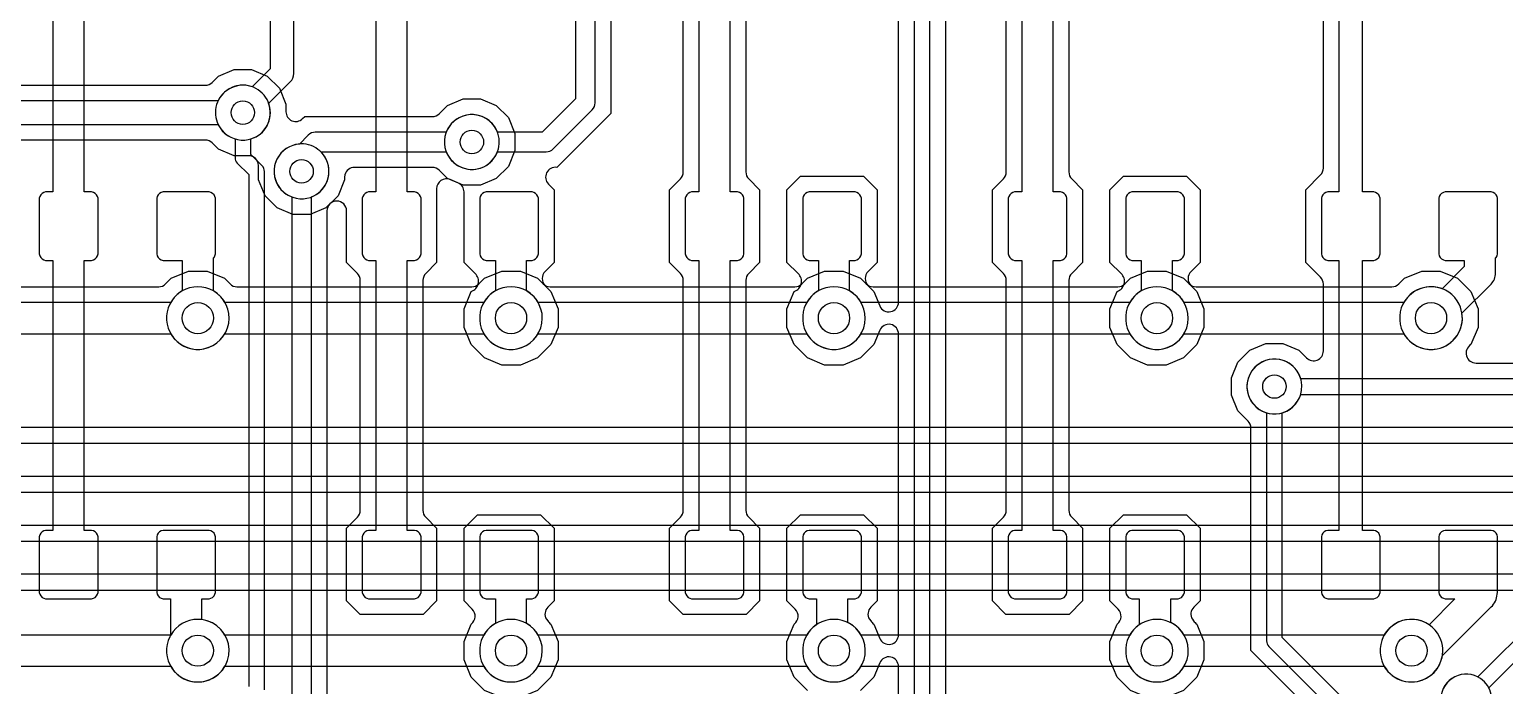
# Model space of a CAD drawing. Header units: millimetres. Extents: x -12.6 to 79.4, y -27 to 65.1.
# Drawn here: x 38.58 to 57.72, y -7.18 to 1.33 of the extents above; entities that cross this region are included whole.
import ezdxf

# ---------------------------------------------------------------- set-up
doc = ezdxf.new("R2010")
doc.units = ezdxf.units.MM

msp = doc.modelspace()

# ---------------------------------------------------------------- linework, layer by layer
at = {"layer": '16_copper'}
for points in [[(13.117, -5.944), (59.004, -5.944, 0.198912), (59.076, -5.914), (68.868, 3.878, 0.198912), (68.898, 3.95), (68.898, 10.761), (68.906, 10.761), (68.906, 11.461), (68.686, 11.461), (68.686, 10.761), (68.695, 10.761), (68.695, 3.992), (58.962, -5.74), (13.117, -5.74)], [(18.183, 0.61), (40.864, 0.61, 0.198912), (40.954, 0.647), (41.035, 0.728), (41.24, 0.813), (41.462, 0.813), (41.668, 0.728), (41.825, 0.571), (41.91, 0.365), (41.91, 0.266, 0.668191), (42.127, 0.176), (42.154, 0.203), (43.81, 0.203, 0.198912), (43.9, 0.24), (44.006, 0.347), (44.212, 0.432), (44.434, 0.432), (44.64, 0.347), (44.797, 0.19), (44.882, -0.016), (44.882, -0.238), (44.797, -0.444), (44.64, -0.601), (44.434, -0.686), (44.212, -0.686), (44.006, -0.601), (43.9, -0.494, 0.198912), (43.81, -0.457), (42.799, -0.457, 0.3458), (42.676, -0.554), (42.672, -0.582, 0.065189), (42.672, -0.619), (42.587, -0.825), (42.43, -0.982), (42.224, -1.067), (42.002, -1.067), (41.797, -0.982), (41.639, -0.825), (41.554, -0.619), (41.554, -0.432, 0.414214), (41.427, -0.305), (41.24, -0.305), (41.035, -0.22), (40.954, -0.139, 0.198912), (40.864, -0.102), (17.836, -0.102)], [(37.084, -2.007), (40.259, -2.007, 0.198912), (40.348, -1.969), (40.422, -1.896), (40.646, -1.803), (40.888, -1.803), (41.112, -1.896), (41.186, -1.969, 0.198912), (41.275, -2.007), (44.323, -2.007, 0.198912), (44.412, -1.969), (44.486, -1.896), (44.71, -1.803), (44.952, -1.803), (45.176, -1.896), (45.25, -1.969, 0.198912), (45.339, -2.007), (48.514, -2.007, 0.198912), (48.603, -1.969), (48.677, -1.896), (48.901, -1.803), (49.143, -1.803), (49.367, -1.896), (49.441, -1.969, 0.198912), (49.53, -2.007), (52.705, -2.007, 0.198917), (52.794, -1.969), (52.868, -1.896), (53.092, -1.803), (53.334, -1.803), (53.558, -1.896), (53.632, -1.969, 0.198917), (53.721, -2.007), (56.261, -2.007, 0.198917), (56.35, -1.969), (56.424, -1.896), (56.648, -1.803), (56.89, -1.803), (57.114, -1.896), (57.286, -2.068), (57.379, -2.292), (57.379, -2.534), (57.286, -2.758, 0.759198), (57.354, -2.997), (57.86, -2.997, 0.198912)], [(36.928, -2.616), (40.415, -2.616, 0.577351), (41.119, -2.616), (44.479, -2.616, 0.577351), (45.183, -2.616), (48.67, -2.616, 0.577351), (49.374, -2.616), (52.861, -2.616, 0.577351), (53.565, -2.616), (56.417, -2.616, 0.967798), (57.134, -2.233), (57.108, -2.187, 0.555736), (56.417, -2.21), (53.565, -2.21, 0.577351), (52.861, -2.21), (49.374, -2.21, 0.577351), (48.67, -2.21), (45.183, -2.21, 0.577351), (44.479, -2.21), (41.119, -2.21, 0.577351), (40.415, -2.21), (36.928, -2.21, 0.577351)], [(57.997, -3.2), (55.078, -3.2), (55.074, -3.187), (55.057, -3.144), (55.033, -3.104), (55.005, -3.067), (54.972, -3.034), (54.935, -3.006), (54.895, -2.982), (54.852, -2.965), (54.807, -2.952), (54.76, -2.946), (54.714, -2.946), (54.667, -2.952), (54.622, -2.965), (54.579, -2.982), (54.539, -3.006), (54.502, -3.034), (54.469, -3.067), (54.441, -3.104), (54.417, -3.144), (54.4, -3.187), (54.387, -3.232), (54.381, -3.279), (54.381, -3.325), (54.387, -3.372), (54.4, -3.417), (54.417, -3.46), (54.441, -3.5), (54.469, -3.537), (54.502, -3.57), (54.539, -3.598), (54.579, -3.622), (54.622, -3.639), (54.667, -3.652), (54.714, -3.658), (54.76, -3.658), (54.807, -3.652, 0.278054), (55.078, -3.404), (58.039, -3.404, 0.198912)], [(29.17, -4.039), (58.293, -4.039, 0.198912)], [(37.729, -4.674), (58.623, -4.674, 0.198912)], [(36.928, -6.934), (40.415, -6.934, 0.577351), (41.119, -6.934), (44.479, -6.934, 0.577351), (45.183, -6.934), (48.67, -6.934, 0.577351), (49.374, -6.934), (52.861, -6.934, 0.577351), (53.565, -6.934), (56.163, -6.934, 0.967798), (56.88, -6.551), (56.854, -6.505, 0.555736), (56.163, -6.528), (53.565, -6.528, 0.577351), (52.861, -6.528), (49.374, -6.528, 0.577351), (48.67, -6.528), (45.183, -6.528, 0.577351), (44.479, -6.528), (41.119, -6.528, 0.577351), (40.415, -6.528), (36.928, -6.528, 0.577351)], [(57.042, -7.641, 1), (57.41, -7.091), (57.373, -7.069, 0.581167), (56.896, -7.391)]]:
    msp.add_lwpolyline(points, format="xyb", dxfattribs=at)
for points in [[(58.884, -5.308, 0.182645), (58.949, -5.279), (68.468, 4.24, 0.198912), (68.498, 4.312), (68.498, 10.761), (68.506, 10.761), (68.506, 11.461), (68.286, 11.461), (68.286, 10.761), (68.295, 10.761), (68.295, 4.354), (58.835, -5.105), (34.662, -5.105), (34.407, -4.85, 0.94362), (33.837, -4.515), (33.815, -4.553, 0.722243), (34.263, -4.993), (34.548, -5.279, 0.198912), (34.62, -5.309), (58.877, -5.309)], [(41.421, -0.096, 1), (41.282, 0.604), (41.237, 0.591, 0.203027), (41.029, 0.406), (18.046, 0.406), (17.683, 0.769, 0.944056), (17.029, 1.047), (17.011, 1.004, 0.627341), (17.468, 0.554), (17.875, 0.146, 0.198912), (17.983, 0.102), (41.029, 0.102), (41.032, 0.096), (41.055, 0.056), (41.083, 0.019), (41.116, -0.014), (41.153, -0.042), (41.194, -0.066), (41.237, -0.083), (41.282, -0.096), (41.328, -0.102), (41.375, -0.102)], [(42.183, -0.858, 0.577351), (42.381, -0.273), (42.362, -0.254), (43.991, -0.254, 0.981272), (44.66, -0.012), (44.643, 0.031, 0.654591), (43.991, 0), (42.291, 0, 0.198912), (42.201, -0.037), (42.085, -0.153), (42.044, -0.158), (41.999, -0.171), (41.956, -0.188), (41.915, -0.212), (41.878, -0.24), (41.845, -0.273), (41.817, -0.31), (41.794, -0.35), (41.776, -0.393), (41.764, -0.438), (41.758, -0.485), (41.758, -0.531), (41.764, -0.578), (41.776, -0.623), (41.794, -0.666), (41.817, -0.706), (41.845, -0.743), (41.878, -0.776), (41.915, -0.804), (41.956, -0.828), (41.999, -0.845), (42.044, -0.858), (42.09, -0.864), (42.137, -0.864)]]:
    msp.add_lwpolyline(points, format="xyb", close=True, dxfattribs=at)
for points in [[(58.251, -3.835), (29.17, -3.835)], [(58.581, -4.47), (37.729, -4.47)]]:
    msp.add_lwpolyline(points, dxfattribs=at)
at = {"layer": '1_copper'}
for points in [[(45.669, 43.381), (45.669, 0.434), (45.236, 0), (44.655, 0), (44.643, 0.031), (44.619, 0.071), (44.591, 0.108), (44.558, 0.141), (44.521, 0.169), (44.481, 0.193), (44.438, 0.21), (44.393, 0.223), (44.346, 0.229), (44.3, 0.229), (44.253, 0.223), (44.208, 0.21), (44.165, 0.193), (44.125, 0.169), (44.088, 0.141), (44.055, 0.108), (44.027, 0.071), (44.003, 0.031), (43.986, -0.012), (43.973, -0.057), (43.967, -0.104), (43.967, -0.15), (43.973, -0.197), (43.986, -0.242), (44.003, -0.285), (44.027, -0.325), (44.055, -0.362), (44.088, -0.395), (44.125, -0.423), (44.165, -0.447), (44.208, -0.464), (44.253, -0.477), (44.3, -0.483), (44.346, -0.483), (44.393, -0.477, 0.257844), (44.655, -0.254), (45.288, -0.254, 0.198912), (45.378, -0.217), (45.886, 0.291, 0.198912), (45.923, 0.381), (45.923, 43.434, 0.198912)], [(46.126, 38.5), (46.126, 0.244), (45.896, 0.014), (45.425, -0.457, 0.719477), (45.317, -0.674), (45.39, -0.746), (45.39, -1.692), (45.275, -1.807, 0.426172), (45.275, -1.994), (45.348, -2.068), (45.441, -2.292), (45.441, -2.534), (45.348, -2.758), (45.176, -2.93), (44.952, -3.023), (44.71, -3.023), (44.486, -2.93), (44.314, -2.758), (44.221, -2.534), (44.221, -2.292), (44.314, -2.068, 0.576682), (44.366, -1.836), (44.221, -1.692), (44.221, -0.775, 0.303341), (44.143, -0.657), (44.041, -0.615, 0.534518), (43.866, -0.733), (43.866, -1.692), (43.725, -1.833, 0.198912), (43.688, -1.922), (43.688, -4.91, 0.198912), (43.725, -5), (43.866, -5.141), (43.866, -6.086), (43.691, -6.261), (42.872, -6.261), (42.697, -6.086), (42.697, -5.141), (42.838, -5, 0.198912), (42.875, -4.91), (42.875, -1.922, 0.198912), (42.838, -1.833), (42.697, -1.692), (42.697, -1.021, 0.999988), (42.443, -1.021), (42.443, -9.048, 0.453607)], [(50.267, -8.422), (50.267, 30.901, 0.954409), (50.095, 31.592), (50.05, 31.579, 0.730917), (50.063, 30.901), (50.063, -8.422)], [(50.47, 30.704), (50.47, -8.225, 0.198912)], [(41.631, -7.239), (41.631, -0.508, 0.198912), (41.601, -0.436), (41.453, -0.288), (41.453, -0.087, 0.429953), (41.686, 0.374), (41.967, 0.654, 0.198912), (42.012, 0.762), (42.012, 16.569, 0.944056), (41.745, 17.228), (41.702, 17.211, 0.627338), (41.707, 16.569), (41.707, 0.825), (41.471, 0.589, 0.944056), (41.194, -0.066), (41.237, -0.083), (41.25, -0.087), (41.25, -0.33, 0.198912), (41.279, -0.402), (41.427, -0.55), (41.427, -7.197)], [(47.879, 2.472), (47.879, -0.516, 0.198912), (47.916, -0.606), (48.057, -0.746), (48.057, -1.692), (47.916, -1.833, 0.198912), (47.879, -1.922), (47.879, -4.91, 0.198912), (47.916, -5), (48.057, -5.141), (48.057, -6.086), (47.882, -6.261), (47.063, -6.261), (46.888, -6.086), (46.888, -5.141), (47.029, -5, 0.198912), (47.066, -4.91), (47.066, -1.922, 0.198912), (47.029, -1.833), (46.888, -1.692), (46.888, -0.746), (47.029, -0.606, 0.198912), (47.066, -0.516), (47.066, 2.472, 0.198912)], [(52.07, 2.472), (52.07, -0.516, 0.198912), (52.107, -0.606), (52.248, -0.746), (52.248, -1.692), (52.107, -1.833, 0.198912), (52.07, -1.922), (52.07, -4.91, 0.198912), (52.107, -5), (52.248, -5.141), (52.248, -6.086), (52.073, -6.261), (51.254, -6.261), (51.079, -6.086), (51.079, -5.141), (51.22, -5, 0.198912), (51.257, -4.91), (51.257, -1.922, 0.198912), (51.22, -1.833), (51.079, -1.692), (51.079, -0.746), (51.22, -0.606, 0.198912), (51.257, -0.516), (51.257, 2.472, 0.198912)], [(56.427, -8.725), (54.432, -6.73), (54.432, -3.84, 0.198912), (54.395, -3.75), (54.263, -3.619), (54.178, -3.413), (54.178, -3.191), (54.263, -2.985), (54.42, -2.828), (54.626, -2.743), (54.848, -2.743), (55.054, -2.828), (55.155, -2.93, 0.668185), (55.372, -2.84), (55.372, -1.973, 0.198912), (55.335, -1.883), (55.143, -1.692), (55.143, -0.746), (55.335, -0.555, 0.198912), (55.372, -0.465), (55.372, 2.421, 0.198912)], [(48.677, -7.248), (48.505, -7.076), (48.412, -6.852), (48.412, -6.61), (48.505, -6.386, 0.45865), (48.519, -6.193), (48.412, -6.086), (48.412, -5.141), (48.587, -4.966), (49.406, -4.966), (49.581, -5.141), (49.581, -6.086), (49.5, -6.167, 0.345802), (49.481, -6.323), (49.498, -6.345, 0.095181), (49.539, -6.386), (49.616, -6.572, 0.820683), (49.86, -6.523), (49.86, -2.621, 0.820683), (49.616, -2.572), (49.539, -2.758), (49.367, -2.93), (49.143, -3.023), (48.901, -3.023), (48.677, -2.93), (48.505, -2.758), (48.412, -2.534), (48.412, -2.292), (48.505, -2.068, 0.576682), (48.557, -1.836), (48.412, -1.692), (48.412, -0.746), (48.587, -0.572), (49.406, -0.572), (49.581, -0.746), (49.581, -1.692), (49.466, -1.807, 0.426172), (49.466, -1.994), (49.539, -2.068), (49.616, -2.254, 0.820683), (49.86, -2.205), (49.86, 1.824, 0.820683)], [(42.24, -9.22), (42.24, -0.84, 0.981272), (41.999, -0.171), (41.956, -0.188, 0.654591), (41.986, -0.84), (41.986, -9.22, 0.197825)], [(56.854, -8.577), (54.839, -6.562), (54.839, -3.643, 0.954409), (54.667, -2.952), (54.622, -2.965, 0.730917), (54.635, -3.643), (54.635, -6.604, 0.198912), (54.665, -6.676), (56.71, -8.721)], [(57.521, -7.215), (58.314, -6.422, 0.198912)], [(49.86, -8.225), (49.86, -6.939, 0.820683), (49.616, -6.89), (49.539, -7.076), (49.367, -7.248)]]:
    msp.add_lwpolyline(points, format="xyb", dxfattribs=at)
for points in [[(38.887, 2.731), (38.887, -0.775), (38.792, -0.775), (38.768, -0.781), (38.746, -0.794), (38.729, -0.811), (38.716, -0.833), (38.71, -0.857), (38.71, -1.581), (38.716, -1.605), (38.729, -1.627), (38.746, -1.645), (38.768, -1.657), (38.792, -1.664), (38.887, -1.664), (38.887, -5.169), (38.792, -5.169), (38.768, -5.175), (38.746, -5.188), (38.729, -5.206), (38.716, -5.227), (38.71, -5.252), (38.71, -5.975), (38.716, -5.999), (38.729, -6.021), (38.746, -6.039), (38.768, -6.051), (38.792, -6.058), (39.389, -6.058), (39.413, -6.051), (39.435, -6.039), (39.453, -6.021), (39.465, -5.999), (39.472, -5.975), (39.472, -5.252), (39.465, -5.227), (39.453, -5.206), (39.435, -5.188), (39.413, -5.175), (39.389, -5.169), (39.294, -5.169), (39.294, -1.664), (39.389, -1.664), (39.413, -1.657), (39.435, -1.645), (39.453, -1.627), (39.465, -1.605), (39.472, -1.581), (39.472, -0.857), (39.465, -0.833), (39.453, -0.811), (39.435, -0.794), (39.413, -0.781), (39.389, -0.775), (39.294, -0.775), (39.294, 2.731)], [(43.078, 2.731), (43.078, -0.775), (42.983, -0.775), (42.959, -0.781), (42.937, -0.794), (42.92, -0.811), (42.907, -0.833), (42.901, -0.857), (42.901, -1.581), (42.907, -1.605), (42.92, -1.627), (42.937, -1.645), (42.959, -1.657), (42.983, -1.664), (43.078, -1.664), (43.078, -5.169), (42.983, -5.169), (42.959, -5.175), (42.937, -5.188), (42.92, -5.206), (42.907, -5.227), (42.901, -5.252), (42.901, -5.975), (42.907, -5.999), (42.92, -6.021), (42.937, -6.039), (42.959, -6.051), (42.983, -6.058), (43.58, -6.058), (43.604, -6.051), (43.626, -6.039), (43.644, -6.021), (43.656, -5.999), (43.663, -5.975), (43.663, -5.252), (43.656, -5.227), (43.644, -5.206), (43.626, -5.188), (43.604, -5.175), (43.58, -5.169), (43.485, -5.169), (43.485, -1.664), (43.58, -1.664), (43.604, -1.657), (43.626, -1.645), (43.644, -1.627), (43.656, -1.605), (43.663, -1.581), (43.663, -0.857), (43.656, -0.833), (43.644, -0.811), (43.626, -0.794), (43.604, -0.781), (43.58, -0.775), (43.485, -0.775), (43.485, 2.731)], [(47.269, 2.731), (47.269, -0.775), (47.174, -0.775), (47.15, -0.781), (47.128, -0.794), (47.111, -0.811), (47.098, -0.833), (47.092, -0.857), (47.092, -1.581), (47.098, -1.605), (47.111, -1.627), (47.128, -1.645), (47.15, -1.657), (47.174, -1.664), (47.269, -1.664), (47.269, -5.169), (47.174, -5.169), (47.15, -5.175), (47.128, -5.188), (47.111, -5.206), (47.098, -5.227), (47.092, -5.252), (47.092, -5.975), (47.098, -5.999), (47.111, -6.021), (47.128, -6.039), (47.15, -6.051), (47.174, -6.058), (47.771, -6.058), (47.795, -6.051), (47.817, -6.039), (47.835, -6.021), (47.847, -5.999), (47.854, -5.975), (47.854, -5.252), (47.847, -5.227), (47.835, -5.206), (47.817, -5.188), (47.795, -5.175), (47.771, -5.169), (47.676, -5.169), (47.676, -1.664), (47.771, -1.664), (47.795, -1.657), (47.817, -1.645), (47.835, -1.627), (47.847, -1.605), (47.854, -1.581), (47.854, -0.857), (47.847, -0.833), (47.835, -0.811), (47.817, -0.794), (47.795, -0.781), (47.771, -0.775), (47.676, -0.775), (47.676, 2.731)], [(51.46, 2.731), (51.46, -0.775), (51.365, -0.775), (51.341, -0.781), (51.319, -0.794), (51.302, -0.811), (51.289, -0.833), (51.283, -0.857), (51.283, -1.581), (51.289, -1.605), (51.302, -1.627), (51.319, -1.645), (51.341, -1.657), (51.365, -1.664), (51.46, -1.664), (51.46, -5.169), (51.365, -5.169), (51.341, -5.175), (51.319, -5.188), (51.302, -5.206), (51.289, -5.227), (51.283, -5.252), (51.283, -5.975), (51.289, -5.999), (51.302, -6.021), (51.319, -6.039), (51.341, -6.051), (51.365, -6.058), (51.962, -6.058), (51.986, -6.051), (52.008, -6.039), (52.026, -6.021), (52.038, -5.999), (52.045, -5.975), (52.045, -5.252), (52.038, -5.227), (52.026, -5.206), (52.008, -5.188), (51.986, -5.175), (51.962, -5.169), (51.867, -5.169), (51.867, -1.664), (51.962, -1.664), (51.986, -1.657), (52.008, -1.645), (52.026, -1.627), (52.038, -1.605), (52.045, -1.581), (52.045, -0.857), (52.038, -0.833), (52.026, -0.811), (52.008, -0.794), (51.986, -0.781), (51.962, -0.775), (51.867, -0.775), (51.867, 2.731)], [(55.575, 2.731), (55.575, -0.775), (55.429, -0.775), (55.405, -0.781), (55.383, -0.794), (55.366, -0.811), (55.353, -0.833), (55.347, -0.857), (55.347, -1.581), (55.353, -1.605), (55.366, -1.627), (55.383, -1.645), (55.405, -1.657), (55.429, -1.664), (55.575, -1.664), (55.575, -5.169), (55.429, -5.169), (55.405, -5.175), (55.383, -5.188), (55.366, -5.206), (55.353, -5.227), (55.347, -5.252), (55.347, -5.975), (55.353, -5.999), (55.366, -6.021), (55.383, -6.039), (55.405, -6.051), (55.429, -6.058), (56.026, -6.058), (56.05, -6.051), (56.072, -6.039), (56.09, -6.021), (56.102, -5.999), (56.109, -5.975), (56.109, -5.252), (56.102, -5.227), (56.09, -5.206), (56.072, -5.188), (56.05, -5.175), (56.026, -5.169), (55.88, -5.169), (55.88, -1.664), (56.026, -1.664), (56.05, -1.657), (56.072, -1.645), (56.09, -1.627), (56.102, -1.605), (56.109, -1.581), (56.109, -0.857), (56.102, -0.833), (56.09, -0.811), (56.072, -0.794), (56.05, -0.781), (56.026, -0.775), (55.88, -0.775), (55.88, 2.731)], [(58.141, -6.308), (57.377, -7.072), (57.373, -7.069), (57.333, -7.053), (57.291, -7.041), (57.248, -7.036), (57.205, -7.036), (57.162, -7.041), (57.12, -7.053), (57.08, -7.069), (57.042, -7.091), (57.008, -7.117), (56.977, -7.148), (56.951, -7.182), (56.929, -7.22)]]:
    msp.add_lwpolyline(points, dxfattribs=at)
for points in [[(53.092, -3.023), (52.868, -2.93), (52.696, -2.758), (52.603, -2.534), (52.603, -2.292), (52.696, -2.068, 0.576682), (52.748, -1.836), (52.603, -1.692), (52.603, -0.746), (52.778, -0.572), (53.597, -0.572), (53.772, -0.746), (53.772, -1.692), (53.657, -1.807, 0.426182), (53.657, -1.994), (53.73, -2.068), (53.823, -2.292), (53.823, -2.534), (53.73, -2.758), (53.558, -2.93), (53.334, -3.023)], [(40.846, -2.812, 0.692109), (40.97, -2.061), (40.97, -1.633), (40.977, -1.627), (40.989, -1.605), (40.996, -1.581), (40.996, -0.857), (40.989, -0.833), (40.977, -0.811), (40.959, -0.794), (40.937, -0.781), (40.913, -0.775), (40.316, -0.775), (40.292, -0.781), (40.27, -0.794), (40.253, -0.811), (40.24, -0.833), (40.234, -0.857), (40.234, -1.581), (40.24, -1.605), (40.253, -1.627), (40.27, -1.645), (40.292, -1.657), (40.316, -1.664), (40.564, -1.664), (40.564, -2.061), (40.541, -2.074), (40.498, -2.107), (40.461, -2.144), (40.428, -2.187), (40.402, -2.233), (40.381, -2.282), (40.368, -2.334), (40.361, -2.386), (40.361, -2.44), (40.368, -2.492), (40.381, -2.544), (40.402, -2.593), (40.428, -2.639), (40.461, -2.682), (40.498, -2.719), (40.541, -2.752), (40.587, -2.778), (40.636, -2.799), (40.688, -2.812), (40.74, -2.819), (40.794, -2.819)], [(44.91, -2.812, 0.692109), (45.034, -2.061), (45.034, -1.664), (45.104, -1.664), (45.128, -1.657), (45.15, -1.645), (45.168, -1.627), (45.18, -1.605), (45.187, -1.581), (45.187, -0.857), (45.18, -0.833), (45.168, -0.811), (45.15, -0.794), (45.128, -0.781), (45.104, -0.775), (44.507, -0.775), (44.483, -0.781), (44.461, -0.794), (44.444, -0.811), (44.431, -0.833), (44.425, -0.857), (44.425, -1.581), (44.431, -1.605), (44.444, -1.627), (44.461, -1.645), (44.483, -1.657), (44.507, -1.664), (44.628, -1.664), (44.628, -2.061), (44.605, -2.074), (44.562, -2.107), (44.525, -2.144), (44.492, -2.187), (44.466, -2.233), (44.445, -2.282), (44.432, -2.334), (44.425, -2.386), (44.425, -2.44), (44.432, -2.492), (44.445, -2.544), (44.466, -2.593), (44.492, -2.639), (44.525, -2.682), (44.562, -2.719), (44.605, -2.752), (44.651, -2.778), (44.7, -2.799), (44.752, -2.812), (44.804, -2.819), (44.858, -2.819)], [(49.101, -2.812, 0.692109), (49.225, -2.061), (49.225, -1.664), (49.295, -1.664), (49.319, -1.657), (49.341, -1.645), (49.359, -1.627), (49.371, -1.605), (49.378, -1.581), (49.378, -0.857), (49.371, -0.833), (49.359, -0.811), (49.341, -0.794), (49.319, -0.781), (49.295, -0.775), (48.698, -0.775), (48.674, -0.781), (48.652, -0.794), (48.635, -0.811), (48.622, -0.833), (48.616, -0.857), (48.616, -1.581), (48.622, -1.605), (48.635, -1.627), (48.652, -1.645), (48.674, -1.657), (48.698, -1.664), (48.819, -1.664), (48.819, -2.061), (48.796, -2.074), (48.753, -2.107), (48.716, -2.144), (48.683, -2.187), (48.657, -2.233), (48.636, -2.282), (48.623, -2.334), (48.616, -2.386), (48.616, -2.44), (48.623, -2.492), (48.636, -2.544), (48.657, -2.593), (48.683, -2.639), (48.716, -2.682), (48.753, -2.719), (48.796, -2.752), (48.842, -2.778), (48.891, -2.799), (48.943, -2.812), (48.995, -2.819), (49.049, -2.819)], [(53.292, -2.812, 0.692109), (53.416, -2.061), (53.416, -1.664), (53.486, -1.664), (53.51, -1.657), (53.532, -1.645), (53.55, -1.627), (53.562, -1.605), (53.569, -1.581), (53.569, -0.857), (53.562, -0.833), (53.55, -0.811), (53.532, -0.794), (53.51, -0.781), (53.486, -0.775), (52.889, -0.775), (52.865, -0.781), (52.843, -0.794), (52.826, -0.811), (52.813, -0.833), (52.807, -0.857), (52.807, -1.581), (52.813, -1.605), (52.826, -1.627), (52.843, -1.645), (52.865, -1.657), (52.889, -1.664), (53.01, -1.664), (53.01, -2.061), (52.987, -2.074), (52.944, -2.107), (52.907, -2.144), (52.874, -2.187), (52.848, -2.233), (52.827, -2.282), (52.814, -2.334), (52.807, -2.386), (52.807, -2.44), (52.814, -2.492), (52.827, -2.544), (52.848, -2.593), (52.874, -2.639), (52.907, -2.682), (52.944, -2.719), (52.987, -2.752), (53.033, -2.778), (53.082, -2.799), (53.134, -2.812), (53.186, -2.819), (53.24, -2.819)], [(56.848, -2.812, 0.40261), (57.171, -2.35), (57.548, -1.972, 0.198912), (57.607, -1.829), (57.607, -1.633), (57.614, -1.627), (57.626, -1.605), (57.633, -1.581), (57.633, -0.857), (57.626, -0.833), (57.614, -0.811), (57.596, -0.794), (57.574, -0.781), (57.55, -0.775), (56.953, -0.775), (56.929, -0.781), (56.907, -0.794), (56.89, -0.811), (56.877, -0.833), (56.871, -0.857), (56.871, -1.581), (56.877, -1.605), (56.89, -1.627), (56.907, -1.645), (56.929, -1.657), (56.953, -1.664), (57.201, -1.664), (57.201, -1.745), (56.913, -2.033), (56.9, -2.027), (56.848, -2.014), (56.796, -2.007), (56.742, -2.007), (56.69, -2.014), (56.638, -2.027), (56.589, -2.048), (56.543, -2.074), (56.5, -2.107), (56.463, -2.144), (56.43, -2.187), (56.404, -2.233), (56.383, -2.282), (56.37, -2.334), (56.363, -2.386), (56.363, -2.44), (56.37, -2.492), (56.383, -2.544), (56.404, -2.593), (56.43, -2.639), (56.463, -2.682), (56.5, -2.719), (56.543, -2.752), (56.589, -2.778), (56.638, -2.799), (56.69, -2.812), (56.742, -2.819), (56.796, -2.819)], [(44.71, -7.341), (44.486, -7.248), (44.314, -7.076), (44.221, -6.852), (44.221, -6.61), (44.314, -6.386, 0.45865), (44.328, -6.193), (44.221, -6.086), (44.221, -5.141), (44.396, -4.966), (45.215, -4.966), (45.39, -5.141), (45.39, -6.086), (45.309, -6.167, 0.345802), (45.29, -6.323), (45.307, -6.345, 0.095198), (45.348, -6.386), (45.441, -6.61), (45.441, -6.852), (45.348, -7.076), (45.176, -7.248), (44.952, -7.341)], [(53.092, -7.341), (52.868, -7.248), (52.696, -7.076), (52.603, -6.852), (52.603, -6.61), (52.696, -6.386, 0.45865), (52.71, -6.193), (52.603, -6.086), (52.603, -5.141), (52.778, -4.966), (53.597, -4.966), (53.772, -5.141), (53.772, -6.086), (53.691, -6.167, 0.345802), (53.672, -6.323), (53.689, -6.345, 0.095198), (53.73, -6.386), (53.823, -6.61), (53.823, -6.852), (53.73, -7.076), (53.558, -7.248), (53.334, -7.341)], [(40.846, -7.13, 0.850835), (40.818, -6.328), (40.818, -6.058), (40.913, -6.058), (40.937, -6.051), (40.959, -6.039), (40.977, -6.021), (40.989, -5.999), (40.996, -5.975), (40.996, -5.252), (40.989, -5.227), (40.977, -5.206), (40.959, -5.188), (40.937, -5.175), (40.913, -5.169), (40.316, -5.169), (40.292, -5.175), (40.27, -5.188), (40.253, -5.206), (40.24, -5.227), (40.234, -5.252), (40.234, -5.975), (40.24, -5.999), (40.253, -6.021), (40.27, -6.039), (40.292, -6.051), (40.316, -6.058), (40.411, -6.058), (40.411, -6.534), (40.402, -6.551), (40.381, -6.6), (40.368, -6.652), (40.361, -6.704), (40.361, -6.758), (40.368, -6.81), (40.381, -6.862), (40.402, -6.911), (40.428, -6.957), (40.461, -7), (40.498, -7.037), (40.541, -7.07), (40.587, -7.096), (40.636, -7.117), (40.688, -7.13), (40.74, -7.137), (40.794, -7.137)], [(44.91, -7.13, 0.692109), (45.034, -6.379), (45.034, -6.058), (45.104, -6.058), (45.128, -6.051), (45.15, -6.039), (45.168, -6.021), (45.18, -5.999), (45.187, -5.975), (45.187, -5.252), (45.18, -5.227), (45.168, -5.206), (45.15, -5.188), (45.128, -5.175), (45.104, -5.169), (44.507, -5.169), (44.483, -5.175), (44.461, -5.188), (44.444, -5.206), (44.431, -5.227), (44.425, -5.252), (44.425, -5.975), (44.431, -5.999), (44.444, -6.021), (44.461, -6.039), (44.483, -6.051), (44.507, -6.058), (44.628, -6.058), (44.628, -6.379), (44.605, -6.392), (44.562, -6.425), (44.525, -6.462), (44.492, -6.505), (44.466, -6.551), (44.445, -6.6), (44.432, -6.652), (44.425, -6.704), (44.425, -6.758), (44.432, -6.81), (44.445, -6.862), (44.466, -6.911), (44.492, -6.957), (44.525, -7), (44.562, -7.037), (44.605, -7.07), (44.651, -7.096), (44.7, -7.117), (44.752, -7.13), (44.804, -7.137), (44.858, -7.137)], [(49.101, -7.13, 0.718932), (49.2, -6.365), (49.2, -6.058), (49.295, -6.058), (49.319, -6.051), (49.341, -6.039), (49.359, -6.021), (49.371, -5.999), (49.378, -5.975), (49.378, -5.252), (49.371, -5.227), (49.359, -5.206), (49.341, -5.188), (49.319, -5.175), (49.295, -5.169), (48.698, -5.169), (48.674, -5.175), (48.652, -5.188), (48.635, -5.206), (48.622, -5.227), (48.616, -5.252), (48.616, -5.975), (48.622, -5.999), (48.635, -6.021), (48.652, -6.039), (48.674, -6.051), (48.698, -6.058), (48.793, -6.058), (48.793, -6.394), (48.753, -6.425), (48.716, -6.462), (48.683, -6.505), (48.657, -6.551), (48.636, -6.6), (48.623, -6.652), (48.616, -6.704), (48.616, -6.758), (48.623, -6.81), (48.636, -6.862), (48.657, -6.911), (48.683, -6.957), (48.716, -7), (48.753, -7.037), (48.796, -7.07), (48.842, -7.096), (48.891, -7.117), (48.943, -7.13), (48.995, -7.137), (49.049, -7.137)], [(53.292, -7.13, 0.718932), (53.391, -6.365), (53.391, -6.058), (53.486, -6.058), (53.51, -6.051), (53.532, -6.039), (53.55, -6.021), (53.562, -5.999), (53.569, -5.975), (53.569, -5.252), (53.562, -5.227), (53.55, -5.206), (53.532, -5.188), (53.51, -5.175), (53.486, -5.169), (52.889, -5.169), (52.865, -5.175), (52.843, -5.188), (52.826, -5.206), (52.813, -5.227), (52.807, -5.252), (52.807, -5.975), (52.813, -5.999), (52.826, -6.021), (52.843, -6.039), (52.865, -6.051), (52.889, -6.058), (52.984, -6.058), (52.984, -6.394), (52.944, -6.425), (52.907, -6.462), (52.874, -6.505), (52.848, -6.551), (52.827, -6.6), (52.814, -6.652), (52.807, -6.704), (52.807, -6.758), (52.814, -6.81), (52.827, -6.862), (52.848, -6.911), (52.874, -6.957), (52.907, -7), (52.944, -7.037), (52.987, -7.07), (53.033, -7.096), (53.082, -7.117), (53.134, -7.13), (53.186, -7.137), (53.24, -7.137)], [(56.594, -7.13, 0.314069), (56.917, -6.795), (57.548, -6.163, 0.222811), (57.626, -5.999), (57.633, -5.975), (57.633, -5.252), (57.626, -5.227), (57.614, -5.206), (57.596, -5.188), (57.574, -5.175), (57.55, -5.169), (56.953, -5.169), (56.929, -5.175), (56.907, -5.188), (56.89, -5.206), (56.877, -5.227), (56.871, -5.252), (56.871, -5.975), (56.877, -5.999), (56.89, -6.021), (56.907, -6.039), (56.929, -6.051), (56.953, -6.058), (57.079, -6.058), (56.743, -6.394), (56.741, -6.392), (56.695, -6.366), (56.646, -6.345), (56.594, -6.332), (56.542, -6.325), (56.488, -6.325), (56.436, -6.332), (56.384, -6.345), (56.335, -6.366), (56.289, -6.392), (56.246, -6.425), (56.209, -6.462), (56.176, -6.505), (56.15, -6.551), (56.129, -6.6), (56.116, -6.652), (56.109, -6.704), (56.109, -6.758), (56.116, -6.81), (56.129, -6.862), (56.15, -6.911), (56.176, -6.957), (56.209, -7), (56.246, -7.037), (56.289, -7.07), (56.335, -7.096), (56.384, -7.117), (56.436, -7.13), (56.488, -7.137), (56.542, -7.137)]]:
    msp.add_lwpolyline(points, format="xyb", close=True, dxfattribs=at)
at = {"layer": 'drills_via_1_16'}
for centre, radius in [((41.351, 0.254), 0.152), ((44.323, -0.127), 0.152), ((42.113, -0.508), 0.152), ((40.767, -2.413), 0.203), ((44.831, -2.413), 0.203), ((49.022, -2.413), 0.203), ((53.213, -2.413), 0.203), ((56.769, -2.413), 0.203), ((54.737, -3.302), 0.152), ((40.767, -6.731), 0.203), ((44.831, -6.731), 0.203), ((49.022, -6.731), 0.203), ((53.213, -6.731), 0.203), ((56.515, -6.731), 0.203)]:
    msp.add_circle(centre, radius, dxfattribs=at)

doc.saveas('drawing.dxf')
